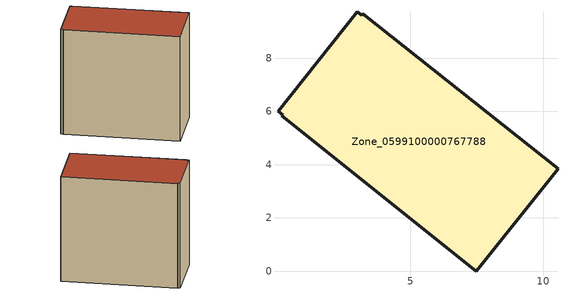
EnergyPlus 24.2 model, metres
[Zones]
Zone_0599100000767788
 floor ground (C_G): 3.22,9.67 10.55,3.85 7.48,0 0.18,5.83 0.21,5.87 0.03,6.01 3,9.73 3.17,9.6 z0.34
 wall outside (C_F): 10.55,3.85 3.22,9.67 3.17,9.6 3,9.73 0.03,6.01 0.21,5.87 0.18,5.83 7.48,0 10.55,3.85 z0.34:9.3
 roof outside (C_R): 3.17,9.6 3,9.73 0.03,6.01 0.21,5.87 0.18,5.83 7.48,0 10.55,3.85 3.22,9.67 z9.3
[BUILDING]
Pand.0599100000767788: North Axis=0; Terrain=City; Loads Convergence Tolerance Value=0.04; Temperature Convergence Tolerance Value=0.4; Solar Distribution=FullExterior; Maximum Number of Warmup Days=25; Minimum Number of Warmup Days=1
[Site:Location]
Rotterdam.The.Hague.AP_ZH_NLD Design_Conditions: Latitude=51.96; Longitude=4.45; Time Zone=1; Elevation=-4.5
[SITE:GROUNDTEMPERATURE:BUILDINGSURFACE]
18, 18, 18, 18, 18, 18, 18, 18, 18, 18, 18, 18
[MATERIAL] Thermal Absorptance=0.9; Solar Absorptance=0.7; Visible Absorptance=0.7
Name | Roughness | Thickness | Conductivity | Density | Specific Heat
G.TI.2006-2014 | MediumSmooth | 0.15 | 0.06 | 540 | 1210
F.TI.2006-2014 | Rough | 0.3 | 0.12 | 1920 | 840
R.TI.2006-2014 | MediumRough | 0.2 | 0.08 | 1500 | 1000
[CONSTRUCTION]
C_G: G.TI.2006-2014
C_F: F.TI.2006-2014
C_R: R.TI.2006-2014
[ZONE]
Zone_0599100000767788: Type=1; Multiplier=1; Ceiling Height=Autocalculate; Volume=Autocalculate; Floor Area=autocalculate; Part of Total Floor Area=Yes
[ZONEINFILTRATION:DESIGNFLOWRATE]
Infil_Zone_0599100000767788: Zone or ZoneList or Space or SpaceList=Zone_0599100000767788; Schedule=AlwaysOn; Design Flow Rate Calculation Method=Flow/Area; Flow Rate per Floor Area=0.0015; Constant Term Coefficient=1; Temperature Term Coefficient=0; Velocity Term Coefficient=0; Velocity Squared Term Coefficient=0
[HVACTEMPLATE:ZONE:IDEALLOADSAIRSYSTEM]
Zone_0599100000767788: Maximum Heating Supply Air Temperature=50; Minimum Cooling Supply Air Temperature=13; Maximum Heating Supply Air Humidity Ratio=0.0156; Minimum Cooling Supply Air Humidity Ratio=0.0077; Heating Limit=NoLimit; Cooling Limit=NoLimit; Dehumidification Control Type=ConstantSensibleHeatRatio; Cooling Sensible Heat Ratio=0.7; Dehumidification Setpoint=60; Humidification Control Type=None; Humidification Setpoint=30; Outdoor Air Method=None; Outdoor Air Flow Rate per Person=0.00944; Outdoor Air Flow Rate per Zone Floor Area=0; Outdoor Air Flow Rate per Zone=0; Demand Controlled Ventilation Type=None; Outdoor Air Economizer Type=NoEconomizer; Heat Recovery Type=None; Sensible Heat Recovery Effectiveness=0.7; Latent Heat Recovery Effectiveness=0.65
[ZONECONTROL:THERMOSTAT]
ThermostatControl_Zone_0599100000767788: Zone or ZoneList=Zone_0599100000767788; Control Type Schedule=DualSetpointControlType; Control 1=Thermostat_Zone_0599100000767788; Temperature Difference Between Cutout And Setpoint=0
[THERMOSTATSETPOINT:DUALSETPOINT]
Thermostat_Zone_0599100000767788: Heating Setpoint Temperature Schedule=HeatingSetpoint_Zone_0599100000767788; Cooling Setpoint Temperature Schedule=CoolingSetpoint_Zone_0599100000767788
[SCHEDULE:COMPACT]
HeatingSetpoint_Zone_0599100000767788: Through: 12/31, For: AllDays, Until: 24:00, 21
CoolingSetpoint_Zone_0599100000767788: Through: 12/31, For: AllDays, Until: 24:00, 24
DualSetpointControlType: Through: 12/31, For: AllDays, Until: 24:00, 4
AlwaysOn: Through: 12/31, For: AllDays, Until: 24:00, 1
